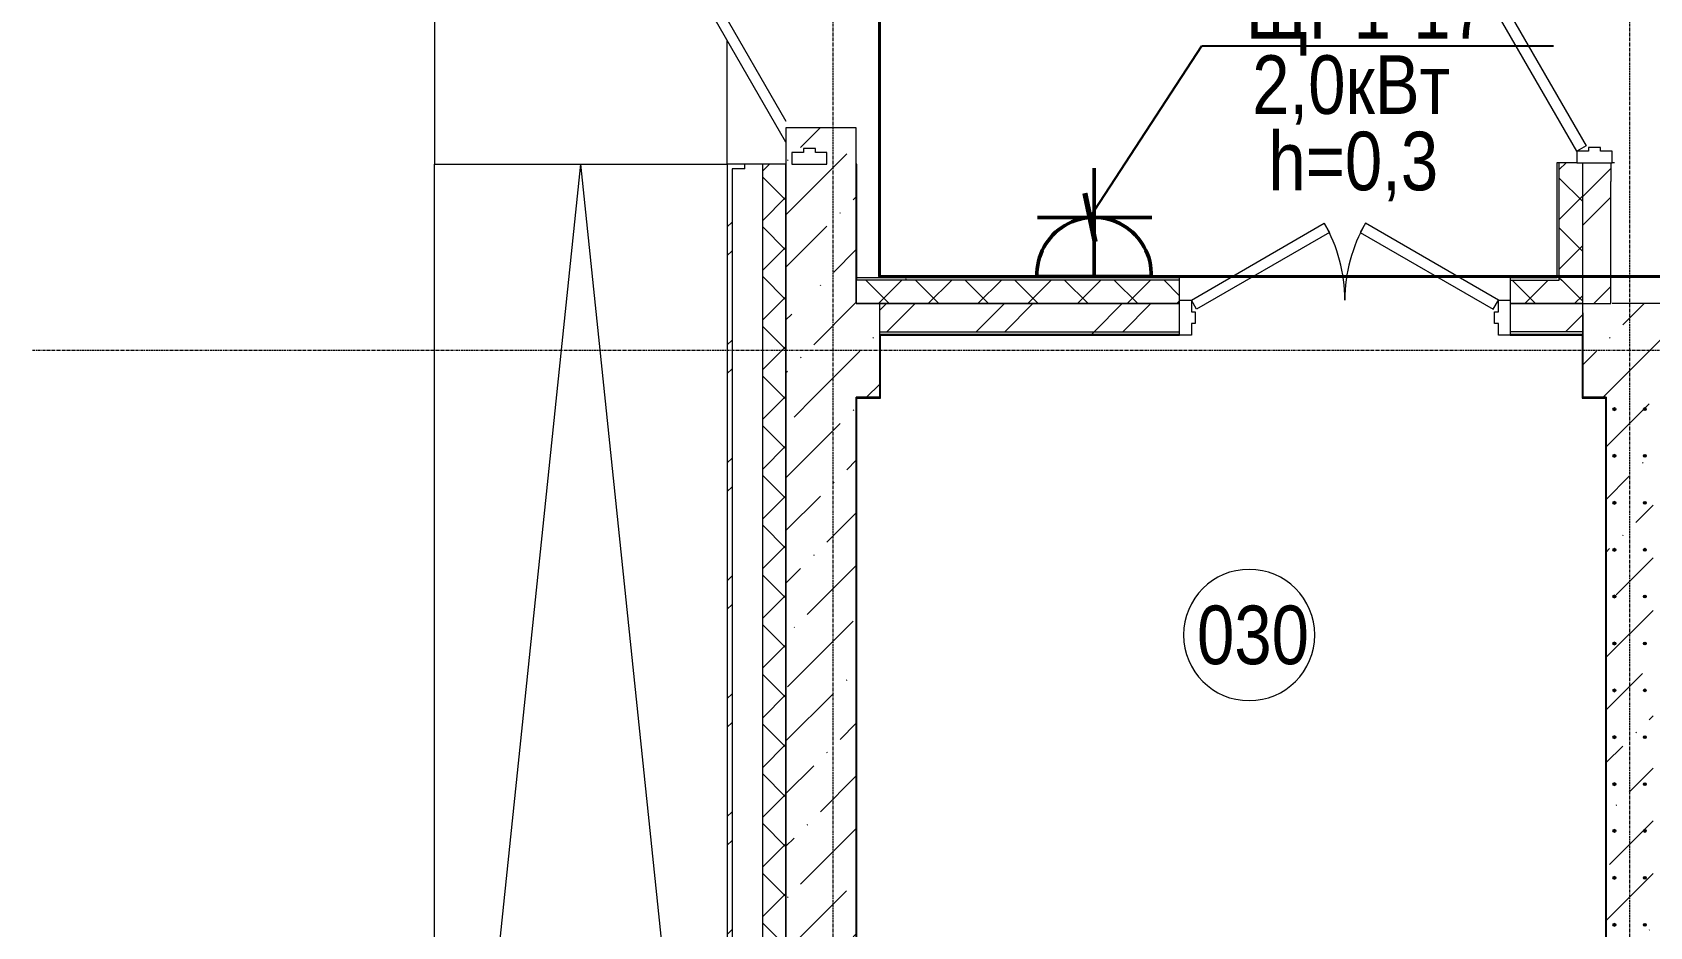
# Model space of a CAD drawing. Header units: metres. Extents: x -93142 to 227756, y -64772 to 286334.
# Drawn here: x 29247 to 36148, y -52744 to -48929 of the extents above; entities that cross this region are included whole.
import ezdxf

# ---------------------------------------------------------------- set-up
doc = ezdxf.new("R2010")
doc.units = ezdxf.units.M
doc.linetypes.add('ADSK_Линия сетки', pattern=[21, 12, -3, 3, -3])
for name, color, linetype, lineweight in [('A-AREA-IDEN', 7, 'Continuous', 9), ('A-DETL-THIN', 7, 'Continuous', 5), ('A-DOOR', 7, 'Continuous', 5), ('A-DOOR-FRAM', 7, 'Continuous', 13), ('A-FLOR', 7, 'Continuous', 5), ('A-WALL', 7, 'Continuous', 5), ('A-WALL-PATT', 7, 'Continuous', 18), ('I-WALL', 7, 'Continuous', 5), ('S-COLS', 7, 'Continuous', 5), ('S-GRID', 7, 'Continuous', 9), ('S-RBAR', 7, 'Continuous', 5), ('Освещение', 1, 'Continuous', 50), ('Эл-свет раб.', 5, 'Continuous', 50), ('ЭЛ.сети', 5, 'Continuous', 100), ('ЭОМ', 7, 'Continuous', 40)]:
    doc.layers.add(name, color=color, linetype=linetype, lineweight=lineweight)
doc.styles.add('GOST Common_I_1', font='ARIALN.TTF', dxfattribs={"height": 300})
doc.styles.add('STYLE1', font='ARIALN.TTF', dxfattribs={"height": 250})
doc.styles.add('ГОСТ 2.304', font='ARIALN.TTF', dxfattribs={"width": 0.85})
doc.dimstyles.new('СПДС', dxfattribs={"dimscale": 100, "dimtxt": 2.5, "dimasz": 2.5, "dimexe": 1.25, "dimexo": 0.625, "dimtad": 1, "dimdec": 0, "dimrnd": 0.001, "dimtxsty": 'ГОСТ 2.304', "dimblk": 'OBLIQUE', "dimcen": 2.5, "dimdle": 2, "dimadec": 0, "dimazin": 2, "dimtfac": 0.75, "dimtdec": 0, "dimtmove": 1, "dimatfit": 3, "dimfxl": 1, "dimtolj": 1, "dimarcsym": 1})
pattern_1 = [(45, (0, 0), (84.19025, 308.69666), [396.875, -79.375, 3.353, -76.022])]
pattern_2 = [(45, (0, 0), (-251.4472, 251.4472), []), (45, (0, 381), (-251.4472, 251.4472), [])]
pattern_3 = [(0, (0, 0), (812.8, 203.2), [33.528, -576.072, 33.528, -576.072, -3251.2]), (0, (0, 0), (812.8, 203.2), [-1219.2, 33.528, -1185.672, 33.528, -576.072, -1422.4]), (0, (0, 0), (812.8, 203.2), [-3048, 33.528, -372.872, 33.528, -982.472]), (120, (304.8, 101.6), (-582.37636, 602.30545), [33.528, -576.072, 33.528, -576.072, -3251.2]), (120, (304.8, 101.6), (-582.37636, 602.30545), [-1219.2, 33.528, -1185.672, 33.528, -576.072, -1422.4]), (120, (304.8, 101.6), (-582.37636, 602.30545), [-3048, 33.528, -372.872, 33.528, -982.472]), (240, (406.4, 508), (-230.42364, -805.50545), [33.528, -576.072, 33.528, -576.072, -3251.2]), (240, (406.4, 508), (-230.42364, -805.50545), [-1219.2, 33.528, -1185.672, 33.528, -576.072, -1422.4]), (240, (406.4, 508), (-230.42364, -805.50545), [-3048, 33.528, -372.872, 33.528, -982.472])]
pattern_4 = [(45, (0, 0), (-106.06602, 106.06602), []), (135, (0, 0), (-106.06602, -106.06602), [])]

# ---------------------------------------------------------------- blocks, each defined once
blk = doc.blocks.new('1709 КДП АПК АС_Крыльца_rvt-1-Цокольный этаж')
at = {"layer": 'A-FLOR', "lineweight": 9}
for p, q in [((30962.7, -47735.6), (30962.7, -49490.6)), ((32212.7, -49490.6), (32212.7, -48964.3)), ((30962.7, -49490.6), (32212.7, -49490.6)), ((30962.7, -49490.6), (32212.7, -49490.6)), ((30962.7, -55490.6), (30962.7, -49490.6))]:
    blk.add_line(p, q, dxfattribs=at)
blk = doc.blocks.new('КДП АПК - КР_rvt-1-Цокольный этаж')
at = {"layer": 'A-WALL-PATT', "lineweight": 15}
h = blk.add_hatch(dxfattribs=at)
h.set_pattern_fill('FP_9', color=256, style=0, pattern_type=2)
h.set_pattern_definition(pattern_1)
h.paths.add_polyline_path([(32762.7, -55945.6), (32762.7, -49845.6), (32462.7, -49845.6), (32462.7, -55945.6)], flags=0)
h.paths.add_polyline_path([(32637.7, -49445.6), (32762.7, -49445.6), (32762.7, -48695.6), (32462.7, -48695.6), (32462.7, -49445.6), (32487.7, -49445.6), (32487.7, -49440.6), (32537.4, -49440.6), (32537.4, -49424.8), (32588.4, -49424.8), (32588.4, -49440.6), (32637.7, -49440.6)], flags=0)
h.paths.add_polyline_path([(32462.7, -47495.6), (32762.7, -47495.6), (32762.7, -46845.6), (32462.7, -46845.6), (32462.7, -47443.4)], flags=0)
h = blk.add_hatch(dxfattribs=at)
h.set_pattern_fill('FP_9', color=256, style=0, pattern_type=2)
h.set_pattern_definition(pattern_1)
h.paths.add_polyline_path([(35962.7, -55945.6), (36162.7, -55945.6), (36162.7, -49845.6), (35962.7, -49845.6), (35962.7, -55930.5)], flags=0)
at = {"layer": 'S-COLS', "lineweight": 15}
h = blk.add_hatch(dxfattribs=at)
h.set_pattern_fill('FP_9', color=256, style=0, pattern_type=2)
h.set_pattern_definition(pattern_1)
h.paths.add_polyline_path([(32462.7, -49845.6), (32862.7, -49845.6), (32862.7, -49445.6), (32637.7, -49445.6), (32637.7, -49490.6), (32487.7, -49490.6), (32487.7, -49445.6), (32462.7, -49445.6), (32462.7, -49490.6)], flags=0)
h = blk.add_hatch(dxfattribs=at)
h.set_pattern_fill('FP_9', color=256, style=0, pattern_type=2)
h.set_pattern_definition(pattern_1)
h.paths.add_polyline_path([(36162.7, -49845.6), (36262.7, -49845.6), (36262.7, -49445.6), (35987.7, -49445.6), (35987.7, -49485.6), (35862.7, -49485.6), (35862.7, -49845.6), (35962.7, -49845.6)], flags=0)
at = {"layer": 'S-RBAR', "lineweight": 15}
for points in [[(35997.7, -49901.6), (36003.7, -49895.6), (35997.7, -49889.6), (35991.7, -49895.6)], [(36127.7, -49901.6), (36133.7, -49895.6), (36127.7, -49889.6), (36121.7, -49895.6)], [(35997.7, -50101.6), (36003.7, -50095.6), (35997.7, -50089.6), (35991.7, -50095.6)], [(36127.7, -50101.6), (36133.7, -50095.6), (36127.7, -50089.6), (36121.7, -50095.6)], [(35997.7, -50301.6), (36003.7, -50295.6), (35997.7, -50289.6), (35991.7, -50295.6)], [(36127.7, -50301.6), (36133.7, -50295.6), (36127.7, -50289.6), (36121.7, -50295.6)], [(35997.7, -50501.6), (36003.7, -50495.6), (35997.7, -50489.6), (35991.7, -50495.6)], [(36127.7, -50501.6), (36133.7, -50495.6), (36127.7, -50489.6), (36121.7, -50495.6)], [(35997.7, -50701.6), (36003.7, -50695.6), (35997.7, -50689.6), (35991.7, -50695.6)], [(36127.7, -50701.6), (36133.7, -50695.6), (36127.7, -50689.6), (36121.7, -50695.6)], [(35997.7, -50901.6), (36003.7, -50895.6), (35997.7, -50889.6), (35991.7, -50895.6)], [(36127.7, -50901.6), (36133.7, -50895.6), (36127.7, -50889.6), (36121.7, -50895.6)], [(35997.7, -51101.6), (36003.7, -51095.6), (35997.7, -51089.6), (35991.7, -51095.6)], [(36127.7, -51101.6), (36133.7, -51095.6), (36127.7, -51089.6), (36121.7, -51095.6)], [(35997.7, -51301.6), (36003.7, -51295.6), (35997.7, -51289.6), (35991.7, -51295.6)], [(36127.7, -51301.6), (36133.7, -51295.6), (36127.7, -51289.6), (36121.7, -51295.6)], [(35997.7, -51501.6), (36003.7, -51495.6), (35997.7, -51489.6), (35991.7, -51495.6)], [(36127.7, -51501.6), (36133.7, -51495.6), (36127.7, -51489.6), (36121.7, -51495.6)], [(35997.7, -51701.6), (36003.7, -51695.6), (35997.7, -51689.6), (35991.7, -51695.6)], [(36127.7, -51701.6), (36133.7, -51695.6), (36127.7, -51689.6), (36121.7, -51695.6)], [(35997.7, -51901.6), (36003.7, -51895.6), (35997.7, -51889.6), (35991.7, -51895.6)], [(36127.7, -51901.6), (36133.7, -51895.6), (36127.7, -51889.6), (36121.7, -51895.6)], [(35997.7, -52101.6), (36003.7, -52095.6), (35997.7, -52089.6), (35991.7, -52095.6)], [(36127.7, -52101.6), (36133.7, -52095.6), (36127.7, -52089.6), (36121.7, -52095.6)]]:
    blk.add_hatch(color=256, dxfattribs=at).paths.add_polyline_path(points, flags=0)
h = blk.add_hatch(color=256, dxfattribs=at)
edge = h.paths.add_edge_path(flags=0)
edge.add_arc((35997.7, -49895.6), 6, 0, 360)
h = blk.add_hatch(color=256, dxfattribs=at)
edge = h.paths.add_edge_path(flags=0)
edge.add_arc((36127.7, -49895.6), 6, 0, 360)
h = blk.add_hatch(color=256, dxfattribs=at)
edge = h.paths.add_edge_path(flags=0)
edge.add_arc((35997.7, -50095.6), 6, 0, 360)
h = blk.add_hatch(color=256, dxfattribs=at)
edge = h.paths.add_edge_path(flags=0)
edge.add_arc((36127.7, -50095.6), 6, 0, 360)
h = blk.add_hatch(color=256, dxfattribs=at)
edge = h.paths.add_edge_path(flags=0)
edge.add_arc((35997.7, -50295.6), 6, 0, 360)
h = blk.add_hatch(color=256, dxfattribs=at)
edge = h.paths.add_edge_path(flags=0)
edge.add_arc((36127.7, -50295.6), 6, 0, 360)
h = blk.add_hatch(color=256, dxfattribs=at)
edge = h.paths.add_edge_path(flags=0)
edge.add_arc((35997.7, -50495.6), 6, 0, 360)
h = blk.add_hatch(color=256, dxfattribs=at)
edge = h.paths.add_edge_path(flags=0)
edge.add_arc((36127.7, -50495.6), 6, 0, 360)
h = blk.add_hatch(color=256, dxfattribs=at)
edge = h.paths.add_edge_path(flags=0)
edge.add_arc((35997.7, -50695.6), 6, 0, 360)
h = blk.add_hatch(color=256, dxfattribs=at)
edge = h.paths.add_edge_path(flags=0)
edge.add_arc((36127.7, -50695.6), 6, 0, 360)
h = blk.add_hatch(color=256, dxfattribs=at)
edge = h.paths.add_edge_path(flags=0)
edge.add_arc((35997.7, -50895.6), 6, 0, 360)
h = blk.add_hatch(color=256, dxfattribs=at)
edge = h.paths.add_edge_path(flags=0)
edge.add_arc((36127.7, -50895.6), 6, 0, 360)
h = blk.add_hatch(color=256, dxfattribs=at)
edge = h.paths.add_edge_path(flags=0)
edge.add_arc((35997.7, -51095.6), 6, 0, 360)
h = blk.add_hatch(color=256, dxfattribs=at)
edge = h.paths.add_edge_path(flags=0)
edge.add_arc((36127.7, -51095.6), 6, 0, 360)
h = blk.add_hatch(color=256, dxfattribs=at)
edge = h.paths.add_edge_path(flags=0)
edge.add_arc((35997.7, -51295.6), 6, 0, 360)
h = blk.add_hatch(color=256, dxfattribs=at)
edge = h.paths.add_edge_path(flags=0)
edge.add_arc((36127.7, -51295.6), 6, 0, 360)
h = blk.add_hatch(color=256, dxfattribs=at)
edge = h.paths.add_edge_path(flags=0)
edge.add_arc((35997.7, -51495.6), 6, 0, 360)
h = blk.add_hatch(color=256, dxfattribs=at)
edge = h.paths.add_edge_path(flags=0)
edge.add_arc((36127.7, -51495.6), 6, 0, 360)
h = blk.add_hatch(color=256, dxfattribs=at)
edge = h.paths.add_edge_path(flags=0)
edge.add_arc((35997.7, -51695.6), 6, 0, 360)
h = blk.add_hatch(color=256, dxfattribs=at)
edge = h.paths.add_edge_path(flags=0)
edge.add_arc((36127.7, -51695.6), 6, 0, 360)
h = blk.add_hatch(color=256, dxfattribs=at)
edge = h.paths.add_edge_path(flags=0)
edge.add_arc((35997.7, -51895.6), 6, 0, 360)
h = blk.add_hatch(color=256, dxfattribs=at)
edge = h.paths.add_edge_path(flags=0)
edge.add_arc((36127.7, -51895.6), 6, 0, 360)
h = blk.add_hatch(color=256, dxfattribs=at)
edge = h.paths.add_edge_path(flags=0)
edge.add_arc((35997.7, -52095.6), 6, 0, 360)
h = blk.add_hatch(color=256, dxfattribs=at)
edge = h.paths.add_edge_path(flags=0)
edge.add_arc((36127.7, -52095.6), 6, 0, 360)
at = {"layer": 'I-WALL', "lineweight": 15}
for p, q in [((32762.7, -48695.6), (32462.7, -48695.6)), ((32462.7, -48695.6), (32462.7, -49445.6)), ((32762.7, -49445.6), (32762.7, -48695.6)), ((32462.7, -49845.6), (32462.7, -55945.6)), ((32762.7, -55945.6), (32762.7, -49845.6)), ((35962.7, -49845.6), (35962.7, -55945.6))]:
    blk.add_line(p, q, dxfattribs=at)
at = {"layer": 'S-COLS', "lineweight": 15}
for p, q in [((32462.7, -49445.6), (32462.7, -49845.6)), ((32862.7, -49445.6), (32762.7, -49445.6)), ((32862.7, -49845.6), (32862.7, -49445.6)), ((36262.7, -49445.6), (35987.7, -49445.6)), ((35862.7, -49485.6), (35862.7, -49845.6)), ((32762.7, -49845.6), (32862.7, -49845.6)), ((35862.7, -49845.6), (35962.7, -49845.6))]:
    blk.add_line(p, q, dxfattribs=at)
at = {"layer": 'S-RBAR', "lineweight": 15}
for p, q in [((35997.7, -49889.6), (35991.7, -49895.6)), ((36003.7, -49895.6), (35997.7, -49889.6)), ((36127.7, -49889.6), (36121.7, -49895.6)), ((36133.7, -49895.6), (36127.7, -49889.6)), ((35991.7, -49895.6), (35997.7, -49901.6)), ((35997.7, -49901.6), (36003.7, -49895.6)), ((36121.7, -49895.6), (36127.7, -49901.6)), ((36127.7, -49901.6), (36133.7, -49895.6)), ((35997.7, -50089.6), (35991.7, -50095.6)), ((35991.7, -50095.6), (35997.7, -50101.6)), ((36003.7, -50095.6), (35997.7, -50089.6)), ((35997.7, -50101.6), (36003.7, -50095.6)), ((36127.7, -50089.6), (36121.7, -50095.6)), ((36121.7, -50095.6), (36127.7, -50101.6)), ((36133.7, -50095.6), (36127.7, -50089.6)), ((36127.7, -50101.6), (36133.7, -50095.6)), ((35997.7, -50289.6), (35991.7, -50295.6)), ((35991.7, -50295.6), (35997.7, -50301.6)), ((36003.7, -50295.6), (35997.7, -50289.6)), ((35997.7, -50301.6), (36003.7, -50295.6)), ((36127.7, -50289.6), (36121.7, -50295.6)), ((36121.7, -50295.6), (36127.7, -50301.6)), ((36133.7, -50295.6), (36127.7, -50289.6)), ((36127.7, -50301.6), (36133.7, -50295.6)), ((35997.7, -50489.6), (35991.7, -50495.6)), ((35991.7, -50495.6), (35997.7, -50501.6)), ((36003.7, -50495.6), (35997.7, -50489.6)), ((35997.7, -50501.6), (36003.7, -50495.6)), ((36127.7, -50489.6), (36121.7, -50495.6)), ((36121.7, -50495.6), (36127.7, -50501.6)), ((36133.7, -50495.6), (36127.7, -50489.6)), ((36127.7, -50501.6), (36133.7, -50495.6)), ((35997.7, -50689.6), (35991.7, -50695.6)), ((35991.7, -50695.6), (35997.7, -50701.6)), ((36003.7, -50695.6), (35997.7, -50689.6)), ((35997.7, -50701.6), (36003.7, -50695.6)), ((36127.7, -50689.6), (36121.7, -50695.6)), ((36121.7, -50695.6), (36127.7, -50701.6)), ((36133.7, -50695.6), (36127.7, -50689.6)), ((36127.7, -50701.6), (36133.7, -50695.6)), ((35997.7, -50889.6), (35991.7, -50895.6)), ((35991.7, -50895.6), (35997.7, -50901.6)), ((36003.7, -50895.6), (35997.7, -50889.6)), ((35997.7, -50901.6), (36003.7, -50895.6)), ((36127.7, -50889.6), (36121.7, -50895.6)), ((36121.7, -50895.6), (36127.7, -50901.6)), ((36133.7, -50895.6), (36127.7, -50889.6)), ((36127.7, -50901.6), (36133.7, -50895.6)), ((35997.7, -51089.6), (35991.7, -51095.6)), ((35991.7, -51095.6), (35997.7, -51101.6)), ((36003.7, -51095.6), (35997.7, -51089.6)), ((35997.7, -51101.6), (36003.7, -51095.6)), ((36127.7, -51089.6), (36121.7, -51095.6)), ((36121.7, -51095.6), (36127.7, -51101.6)), ((36133.7, -51095.6), (36127.7, -51089.6)), ((36127.7, -51101.6), (36133.7, -51095.6)), ((35997.7, -51289.6), (35991.7, -51295.6)), ((35991.7, -51295.6), (35997.7, -51301.6)), ((36003.7, -51295.6), (35997.7, -51289.6)), ((35997.7, -51301.6), (36003.7, -51295.6)), ((36127.7, -51289.6), (36121.7, -51295.6)), ((36121.7, -51295.6), (36127.7, -51301.6)), ((36133.7, -51295.6), (36127.7, -51289.6)), ((36127.7, -51301.6), (36133.7, -51295.6)), ((35997.7, -51489.6), (35991.7, -51495.6)), ((35991.7, -51495.6), (35997.7, -51501.6)), ((36003.7, -51495.6), (35997.7, -51489.6)), ((35997.7, -51501.6), (36003.7, -51495.6)), ((36127.7, -51489.6), (36121.7, -51495.6)), ((36121.7, -51495.6), (36127.7, -51501.6)), ((36133.7, -51495.6), (36127.7, -51489.6)), ((36127.7, -51501.6), (36133.7, -51495.6)), ((35997.7, -51689.6), (35991.7, -51695.6)), ((35991.7, -51695.6), (35997.7, -51701.6)), ((36003.7, -51695.6), (35997.7, -51689.6)), ((35997.7, -51701.6), (36003.7, -51695.6)), ((36127.7, -51689.6), (36121.7, -51695.6)), ((36121.7, -51695.6), (36127.7, -51701.6)), ((36133.7, -51695.6), (36127.7, -51689.6)), ((36127.7, -51701.6), (36133.7, -51695.6)), ((35997.7, -51889.6), (35991.7, -51895.6)), ((36003.7, -51895.6), (35997.7, -51889.6)), ((36127.7, -51889.6), (36121.7, -51895.6)), ((36133.7, -51895.6), (36127.7, -51889.6)), ((35991.7, -51895.6), (35997.7, -51901.6)), ((35997.7, -51901.6), (36003.7, -51895.6)), ((36121.7, -51895.6), (36127.7, -51901.6)), ((36127.7, -51901.6), (36133.7, -51895.6)), ((35997.7, -52089.6), (35991.7, -52095.6)), ((35991.7, -52095.6), (35997.7, -52101.6)), ((36003.7, -52095.6), (35997.7, -52089.6)), ((35997.7, -52101.6), (36003.7, -52095.6)), ((36127.7, -52089.6), (36121.7, -52095.6)), ((36121.7, -52095.6), (36127.7, -52101.6)), ((36133.7, -52095.6), (36127.7, -52089.6)), ((36127.7, -52101.6), (36133.7, -52095.6))]:
    blk.add_line(p, q, dxfattribs=at)
for centre in [(35997.7, -49895.6), (36127.7, -49895.6), (35997.7, -50095.6), (36127.7, -50095.6), (35997.7, -50295.6), (36127.7, -50295.6), (35997.7, -50495.6), (36127.7, -50495.6), (35997.7, -50695.6), (36127.7, -50695.6), (35997.7, -50895.6), (36127.7, -50895.6), (35997.7, -51095.6), (36127.7, -51095.6), (35997.7, -51295.6), (36127.7, -51295.6), (35997.7, -51495.6), (36127.7, -51495.6), (35997.7, -51695.6), (36127.7, -51695.6), (35997.7, -51895.6), (36127.7, -51895.6), (35997.7, -52095.6), (36127.7, -52095.6)]:
    blk.add_circle(centre, 6, dxfattribs=at)
blk = doc.blocks.new('Дверь-ВНУТРЕННЯЯ - ДГ 21-14-1577430-Цокольный этаж')
at = {"layer": 'A-DOOR', "lineweight": 15}
for p, q in [((-632.5, -42.4), (-655, -81.3)), ((-65.3, -369.9), (-632.5, -42.4)), ((65.3, -369.9), (632.5, -42.4)), ((632.5, -42.4), (655, -81.3)), ((-655, -81.3), (-87.8, -408.8)), ((655, -81.3), (87.8, -408.8)), ((-87.8, -408.8), (-65.3, -369.9)), ((87.8, -408.8), (65.3, -369.9))]:
    blk.add_line(p, q, dxfattribs=at)
for centre, start, end in [((-655, -81.3), 330, 360), ((655, -81.3), 180, 210)]:
    blk.add_arc(centre, 655, start, end, dxfattribs=at)
at = {"layer": 'A-DOOR-FRAM', "lineweight": 15}
for p, q in [((-705, 68.6), (-655, 68.6)), ((-705, -81.3), (-705, 68.6)), ((-655, 68.6), (-655, 19.4)), ((-655, 19.4), (-639.1, 19.4)), ((-639.1, 19.4), (-639.1, -31.6)), ((639.1, 19.4), (655, 19.4)), ((639.1, -31.6), (639.1, 19.4)), ((655, 68.6), (705, 68.6)), ((655, 19.4), (655, 68.6)), ((705, 68.6), (705, -81.3)), ((-655, -31.6), (-655, -81.3)), ((-639.1, -31.6), (-655, -31.6)), ((655, -31.6), (639.1, -31.6)), ((655, -81.3), (655, -31.6)), ((-655, -81.3), (-705, -81.3)), ((705, -81.3), (655, -81.3))]:
    blk.add_line(p, q, dxfattribs=at)
blk = doc.blocks.new('Дверь-ВНУТРЕННЯЯ - ДГ 21-15-2348474-Цокольный этаж')
at = {"layer": 'A-DOOR', "lineweight": 13}
for p, q in [((-661.7, 156.3), (-94.5, 483.9)), ((-94.5, 483.9), (-72, 444.9)), ((94.5, 483.9), (72, 444.9)), ((705, 131.4), (94.5, 483.9)), ((-72, 444.9), (-571.7, 156.3)), ((72, 444.9), (682.5, 92.4)), ((682.5, 92.4), (705, 131.4))]:
    blk.add_line(p, q, dxfattribs=at)
at = {"layer": 'A-DOOR'}
for centre, start, end in [((-705, 131.4), 2.03758, 30), ((705, 131.4), 150, 177.96242)]:
    blk.add_arc(centre, 705, start, end, dxfattribs=at)
at = {"layer": 'A-DOOR-FRAM'}
for p, q in [((-705, 131.4), (-755, 131.4)), ((-755, 131.4), (-755, -18.6)), ((-705, 81.6), (-705, 131.4)), ((-689.1, 81.6), (-705, 81.6)), ((-689.1, 30.6), (-689.1, 81.6)), ((705, 81.6), (689.1, 81.6)), ((689.1, 81.6), (689.1, 30.6)), ((705, 131.4), (705, 81.6)), ((755, 131.4), (705, 131.4)), ((755, -18.6), (755, 131.4)), ((-705, -18.6), (-705, 30.6)), ((-705, 30.6), (-689.1, 30.6)), ((689.1, 30.6), (705, 30.6)), ((705, 30.6), (705, -18.6)), ((-755, -18.6), (-705, -18.6)), ((705, -18.6), (755, -18.6))]:
    blk.add_line(p, q, dxfattribs=at)
blk = doc.blocks.new('Дверь-ВНУТРЕННЯЯ - ДГ 21-15-2348540-Цокольный этаж')
at = {"layer": 'A-DOOR', "lineweight": 13}
for p, q in [((-705, 91.3), (-94.5, 443.8)), ((-94.5, 443.8), (-72, 404.9)), ((94.5, 443.8), (72, 404.9)), ((705, 91.3), (94.5, 443.8)), ((-72, 404.9), (-682.5, 52.4)), ((72, 404.9), (682.5, 52.4)), ((-682.5, 52.4), (-705, 91.3)), ((682.5, 52.4), (705, 91.3))]:
    blk.add_line(p, q, dxfattribs=at)
at = {"layer": 'A-DOOR'}
for centre, start, end in [((-705, 91.3), 0, 30), ((705, 91.3), 150, 180)]:
    blk.add_arc(centre, 705, start, end, dxfattribs=at)
at = {"layer": 'A-DOOR-FRAM'}
for p, q in [((-705, 91.3), (-755, 91.3)), ((-755, 91.3), (-755, -58.6)), ((-705, 41.6), (-705, 91.3)), ((705, 91.3), (705, 41.6)), ((755, 91.3), (705, 91.3)), ((755, -58.6), (755, 91.3)), ((-689.1, 41.6), (-705, 41.6)), ((-689.1, -9.4), (-689.1, 41.6)), ((705, 41.6), (689.1, 41.6)), ((689.1, 41.6), (689.1, -9.4)), ((-755, -58.6), (-705, -58.6)), ((-705, -58.6), (-705, -9.4)), ((-705, -9.4), (-689.1, -9.4)), ((689.1, -9.4), (705, -9.4)), ((705, -9.4), (705, -58.6)), ((705, -58.6), (755, -58.6))]:
    blk.add_line(p, q, dxfattribs=at)
blk = doc.blocks.new('ПСС_Марка_помещения - Имя_2_5мм-224473-Цокольный этаж')
at = {"layer": 'A-AREA-IDEN'}
for start, end in [(360, 180), (180, 360)]:
    blk.add_arc((-0.074, 0.039), 3.5, start, end, dxfattribs=at)
blk = doc.blocks.new('Розетка штепсельная с заземляющим контактом скрытой установки IP20')
at = {"layer": 'Эл-свет раб.', "ltscale": 0.3}
for p, q in [((191574.8, -246568.3), (191574.8, -246105.7)), ((191816.2, -246316.2), (191328.6, -246316.2)), ((191818.7, -246568.3), (191331, -246568.3))]:
    blk.add_line(p, q, dxfattribs=at)
at = {"layer": 'Эл-свет раб.', "ltscale": 0.3, "extrusion": (0, 0, -1)}
blk.add_ellipse((191574.8, -246560.1), major_axis=(-172.5, 172.5), ratio=1, start_param=5.464002, end_param=8.673165, dxfattribs=at)
blk = doc.blocks.new('_Oblique')
at = {"color": 0, "linetype": 'ByBlock', "lineweight": -2}
blk.add_line((-0.5, -0.5), (0.5, 0.5), dxfattribs=at)

msp = doc.modelspace()

# ---------------------------------------------------------------- hatches: boundary and pattern name
at = {"layer": 'A-WALL-PATT', "lineweight": 15}
h = msp.add_hatch(dxfattribs=at)
h.set_pattern_fill('FP_1', color=256, style=0, pattern_type=2)
h.set_pattern_definition(pattern_2)
h.paths.add_polyline_path([(35982.6532, -50085.6443), (35982.6532, -49485.6443), (35862.6532, -49485.6443), (35862.6532, -50085.6443)], flags=0)
h.paths.add_polyline_path([(35862.6532, -47975.6443), (35982.6532, -47975.6443), (35982.6532, -47485.6443), (35862.6532, -47485.6443), (35862.6532, -47595.6443)], flags=0)
at = {"layer": 'A-WALL-PATT', "lineweight": 15, "true_color": 0x787878}
h = msp.add_hatch(dxfattribs=at)
h.set_pattern_fill('FP_4', color=8, style=0, pattern_type=2)
h.set_pattern_definition(pattern_4)
h.paths.add_polyline_path([(32462.6532, -56985.6443), (32462.6532, -49490.6443), (32362.6532, -49490.6443), (32362.6532, -56985.6443)], flags=0)
h.paths.add_polyline_path([(32462.6532, -47980.6443), (32462.6532, -47585.6443), (32362.6532, -47585.6443), (32362.6532, -47980.6443)], flags=0)
h = msp.add_hatch(dxfattribs=at)
h.set_pattern_fill('FP_4', color=8, style=0, pattern_type=2)
h.set_pattern_definition(pattern_4)
h.paths.add_polyline_path([(35862.6532, -49985.6443), (35862.6532, -49485.6443), (35762.6532, -49485.6443), (35762.6532, -49985.6443), (35855.5422, -49985.6443)], flags=0)
h.paths.add_polyline_path([(35762.6532, -47975.6443), (35862.6532, -47975.6443), (35862.6532, -47585.6443), (35762.6532, -47585.6443), (35762.6532, -47900.2864)], flags=0)
at = {"layer": 'A-WALL-PATT', "lineweight": 15}
h = msp.add_hatch(dxfattribs=at)
h.set_pattern_fill('FP_1', color=256, style=0, pattern_type=2)
h.set_pattern_definition(pattern_2)
h.paths.add_polyline_path([(32232.6532, -57185.6443), (32362.6532, -57185.6443), (32362.6532, -57165.6443), (32232.6532, -57165.6443), (32232.6532, -49510.6443), (32287.6532, -49510.6443), (32287.6532, -49490.6443), (32212.6532, -49490.6443), (32212.6532, -57185.6443)], flags=0)
h.paths.add_polyline_path([(32212.6532, -47980.6443), (32287.6532, -47980.6443), (32287.6532, -47960.6443), (32232.6532, -47960.6443), (32232.6532, -47715.6443), (32212.6532, -47715.6443), (32212.6532, -47735.6443)], flags=0)
at = {"layer": 'A-WALL-PATT', "lineweight": 15, "true_color": 0x787878}
h = msp.add_hatch(dxfattribs=at)
h.set_pattern_fill('FP_4', color=8, style=0, pattern_type=2)
h.set_pattern_definition(pattern_4)
h.paths.add_polyline_path([(34142.6532, -50085.6443), (34142.6532, -49985.6443), (32762.6532, -49985.6443), (32762.6532, -50085.6443), (33827.6356, -50085.6443)], flags=0)
h.paths.add_polyline_path([(35862.6532, -50085.6443), (35862.6532, -49985.6443), (35552.6532, -49985.6443), (35552.6532, -50085.6443), (35855.5422, -50085.6443)], flags=0)
at = {"layer": 'A-WALL-PATT', "lineweight": 15}
h = msp.add_hatch(dxfattribs=at)
h.set_pattern_fill('FP_2', color=256, style=0, pattern_type=2)
h.set_pattern_definition(pattern_3)
h.paths.add_polyline_path([(35762.6532, -49985.6443), (35762.6532, -49975.6443), (35552.6532, -49975.6443), (35552.6532, -49985.6443)], flags=0)
h.paths.add_polyline_path([(32813.6823, -49985.6443), (34142.6532, -49985.6443), (34142.6532, -49975.6443), (32765.6532, -49975.6443), (32765.6532, -49985.6443)], flags=0)
h = msp.add_hatch(dxfattribs=at)
h.set_pattern_fill('FP_1', color=256, style=0, pattern_type=2)
h.set_pattern_definition(pattern_2)
h.paths.add_polyline_path([(35859.6532, -50205.6443), (35862.6532, -50205.6443), (35862.6532, -50085.6443), (35552.6532, -50085.6443), (35552.6532, -50205.6443), (35855.5422, -50205.6443)], flags=0)
h.paths.add_polyline_path([(34142.6532, -50205.6443), (34142.6532, -50085.6443), (32862.6532, -50085.6443), (32862.6532, -50205.6443), (33827.6356, -50205.6443)], flags=0)
h = msp.add_hatch(dxfattribs=at)
h.set_pattern_fill('FP_2', color=256, style=0, pattern_type=2)
h.set_pattern_definition(pattern_3)
h.paths.add_polyline_path([(33827.6356, -50217.6443), (34142.6532, -50217.6443), (34142.6532, -50205.6443), (32862.6532, -50205.6443), (32862.6532, -50217.6443), (32865.6532, -50217.6443)], flags=0)
h.paths.add_polyline_path([(35859.6532, -50217.6443), (35862.6532, -50217.6443), (35862.6532, -50205.6443), (35552.6532, -50205.6443), (35552.6532, -50217.6443), (35855.5422, -50217.6443)], flags=0)
h = msp.add_hatch(dxfattribs=at)
h.set_pattern_fill('FP_2', color=256, style=0, pattern_type=2)
h.set_pattern_definition(pattern_3)
h.paths.add_polyline_path([(35855.5422, -50220.6443), (35859.6532, -50220.6443), (35859.6532, -50217.6443), (35552.6532, -50217.6443), (35552.6532, -50220.6443)], flags=0)
h.paths.add_polyline_path([(32865.6532, -50220.6443), (34142.6532, -50220.6443), (34142.6532, -50217.6443), (32865.6532, -50217.6443)], flags=0)
h = msp.add_hatch(dxfattribs=at)
h.set_pattern_fill('FP_2', color=256, style=0, pattern_type=2)
h.set_pattern_definition(pattern_3)
h.paths.add_polyline_path([(35859.6532, -50488.6443), (35862.6532, -50488.6443), (35862.6532, -50217.6443), (35859.6532, -50217.6443), (35859.6532, -50272.4169)], flags=0)
h = msp.add_hatch(dxfattribs=at)
h.set_pattern_fill('FP_2', color=256, style=0, pattern_type=2)
h.set_pattern_definition(pattern_3)
h.paths.add_polyline_path([(32765.6532, -56585.6443), (32765.6532, -50488.6443), (32762.6532, -50488.6443), (32762.6532, -56585.6443)], flags=0)
h = msp.add_hatch(dxfattribs=at)
h.set_pattern_fill('FP_2', color=256, style=0, pattern_type=2)
h.set_pattern_definition(pattern_3)
h.paths.add_polyline_path([(35959.6532, -56582.6443), (35962.6532, -56582.6443), (35962.6532, -50485.6443), (35959.6532, -50485.6443), (35959.6532, -55930.4727)], flags=0)

# ---------------------------------------------------------------- linework, layer by layer
at = {"layer": 'A-DETL-THIN', "lineweight": 15}
for p in [(30962.6532, -55490.6443), (32212.6532, -55490.6443)]:
    msp.add_line(p, (31587.6532, -49490.6443), dxfattribs=at)
at = {"layer": 'A-WALL', "lineweight": 15}
for p, q in [((32232.6532, -49510.6443), (32232.6532, -57165.6443)), ((32287.6532, -49510.6443), (32232.6532, -49510.6443)), ((32287.6532, -49510.6443), (32287.6532, -49490.6443)), ((32362.6532, -49490.6443), (32362.6532, -56985.6443)), ((32765.6532, -49490.6443), (32762.6532, -49490.6443)), ((32762.6532, -49490.6443), (32762.6532, -49975.6443)), ((32765.6532, -49975.6443), (32765.6532, -49490.6443)), ((35762.6532, -49985.6443), (35762.6532, -49485.6443)), ((35862.6532, -50085.6443), (35862.6532, -49485.6443)), ((35982.6532, -49485.6443), (35982.6532, -49565.6443)), ((35997.6532, -49485.6443), (35987.6532, -49485.6443)), ((35982.6532, -50085.6443), (35982.6532, -49565.6443)), ((34142.6532, -49985.6443), (32762.6532, -49985.6443)), ((32765.6532, -49985.6443), (32765.6532, -49975.6443)), ((35552.6532, -49985.6443), (35762.6532, -49985.6443)), ((34142.6532, -50085.6443), (32862.6532, -50085.6443)), ((32862.6532, -50085.6443), (32862.6532, -50485.6443)), ((32862.6532, -50085.6443), (34142.6532, -50085.6443)), ((35862.6532, -50085.6443), (35552.6532, -50085.6443)), ((35552.6532, -50085.6443), (35862.6532, -50085.6443)), ((35862.6532, -50485.6443), (35862.6532, -50085.6443)), ((35862.6532, -50085.6443), (35982.6532, -50085.6443)), ((32862.6532, -50205.6443), (32865.6532, -50205.6443)), ((34142.6532, -50217.6443), (32862.6532, -50217.6443)), ((32865.6532, -50205.6443), (34142.6532, -50205.6443)), ((32865.6532, -50488.6443), (32865.6532, -50220.6443)), ((32865.6532, -50220.6443), (34142.6532, -50220.6443)), ((35862.6532, -50205.6443), (35552.6532, -50205.6443)), ((35862.6532, -50217.6443), (35552.6532, -50217.6443)), ((35552.6532, -50220.6443), (35859.6532, -50220.6443)), ((35859.6532, -50220.6443), (35859.6532, -50488.6443)), ((32862.6532, -50485.6443), (32762.6532, -50485.6443)), ((32762.6532, -50485.6443), (32762.6532, -56585.6443)), ((32765.6532, -50488.6443), (32865.6532, -50488.6443)), ((32765.6532, -56582.6443), (32765.6532, -50488.6443)), ((35859.6532, -50488.6443), (35959.6532, -50488.6443)), ((35962.6532, -50485.6443), (35862.6532, -50485.6443)), ((35959.6532, -50488.6443), (35959.6532, -56582.6443)), ((35962.6532, -56585.6443), (35962.6532, -50485.6443))]:
    msp.add_line(p, q, dxfattribs=at)
at = {"layer": 'I-WALL', "lineweight": 15}
for p, q in [((32462.6532, -49490.6443), (32212.6532, -49490.6443)), ((32212.6532, -49490.6443), (32212.6532, -57185.6443)), ((32462.6532, -56985.6443), (32462.6532, -49490.6443)), ((35752.6532, -49485.6443), (35752.6532, -49975.6443)), ((35837.6532, -49485.6443), (35752.6532, -49485.6443)), ((32762.6532, -49975.6443), (32762.6532, -50085.6443)), ((34142.6532, -49975.6443), (32765.6532, -49975.6443)), ((34142.6532, -50070.6443), (34142.6532, -49975.6443)), ((35752.6532, -49975.6443), (35552.6532, -49975.6443)), ((35552.6532, -49975.6443), (35552.6532, -50070.6443)), ((32762.6532, -50085.6443), (32862.6532, -50085.6443))]:
    msp.add_line(p, q, dxfattribs=at)
at = {"layer": 'S-GRID', "linetype": 'ADSK_Линия сетки', "lineweight": 15}
for p, q in [((32662.6532, -39335.6443), (32662.6532, -63954.6071)), ((36062.6532, -39335.6443), (36062.6532, -63954.6071)), ((94527.9128, -50285.6443), (29247.2594, -50285.6443))]:
    msp.add_line(p, q, dxfattribs=at)
at = {"layer": 'ЭЛ.сети', "color": 0, "lineweight": 40}
msp.add_lwpolyline([(42777.2729, -47600.6443), (32862.6532, -47600.6443), (32862.6532, -47600.6443), (32862.6532, -49970.6443), (33777.6532, -49970.6443), (64865.1532, -49970.6443), (70182.6532, -49970.6443), (70182.6532, -49970.6443), (70182.6532, -50305.6443), (67538.8302, -50305.6443)], dxfattribs=at)

# ---------------------------------------------------------------- block references
at = {"lineweight": 15}
for name, p in [('КДП АПК - КР_rvt-1-Цокольный этаж', (0, -640)), ('1709 КДП АПК АС_Крыльца_rvt-1-Цокольный этаж', (0, 0))]:
    msp.add_blockref(name, p, dxfattribs=at)
at = {"layer": 'A-AREA-IDEN', "lineweight": 15, "xscale": 80, "yscale": 80, "zscale": 80}
msp.add_blockref('ПСС_Марка_помещения - Имя_2_5мм-224473-Цокольный этаж', (34445.1362, -51502.5926), dxfattribs=at)
at = {"layer": 'A-DOOR', "lineweight": 15}
for name, p, rotation in [('Дверь-ВНУТРЕННЯЯ - ДГ 21-15-2348474-Цокольный этаж', (32619.0032, -48735.6443), 90.00000000000021), ('Дверь-ВНУТРЕННЯЯ - ДГ 21-15-2348540-Цокольный этаж', (35929.0032, -48730.6443), 89.99999999999982), ('Дверь-ВНУТРЕННЯЯ - ДГ 21-14-1577430-Цокольный этаж', (34847.6532, -50151.9943), 180)]:
    msp.add_blockref(name, p, dxfattribs=dict(at, rotation=rotation))
at = {"layer": 'Освещение', "xscale": -1}
msp.add_blockref('Розетка штепсельная с заземляющим контактом скрытой установки IP20', (225352.4839, 196597.6988), dxfattribs=at)

# ---------------------------------------------------------------- texts
at = {"layer": 'A-AREA-IDEN', "lineweight": 15, "insert": (34216.6398, -51374.1327), "char_height": 250, "width": 634.9365, "attachment_point": 1, "style": 'GOST Common_I_1'}
msp.add_mtext('030', dxfattribs=at)
at = {"layer": 'Эл-свет раб.', "color": 7, "style": 'STYLE1'}
for s, p in [('ЩР1-17', (34425.7126, -48955.1796)), ('2,0кВт', (34452.2422, -49276.8196)), ('h=0,3', (34521.132, -49602.5941, -386.7801))]:
    msp.add_text(s, height=250, dxfattribs=at).set_placement(p)

# ---------------------------------------------------------------- leaders
at = {"layer": 'ЭОМ', "lineweight": 25, "ltscale": 100}
msp.add_leader([(33760.0916, -49718.5149), (34237.1927, -48986.9128), (35737.1927, -48986.9128)], dimstyle='СПДС', override={"dimasz": 1.5, "dimtad": 0, "dimldrblk": 'ArchTick', "dimfxl": 1.25, "dimtfill": 1, "dimlwd": 25}, dxfattribs=at)

doc.saveas('drawing.dxf')
